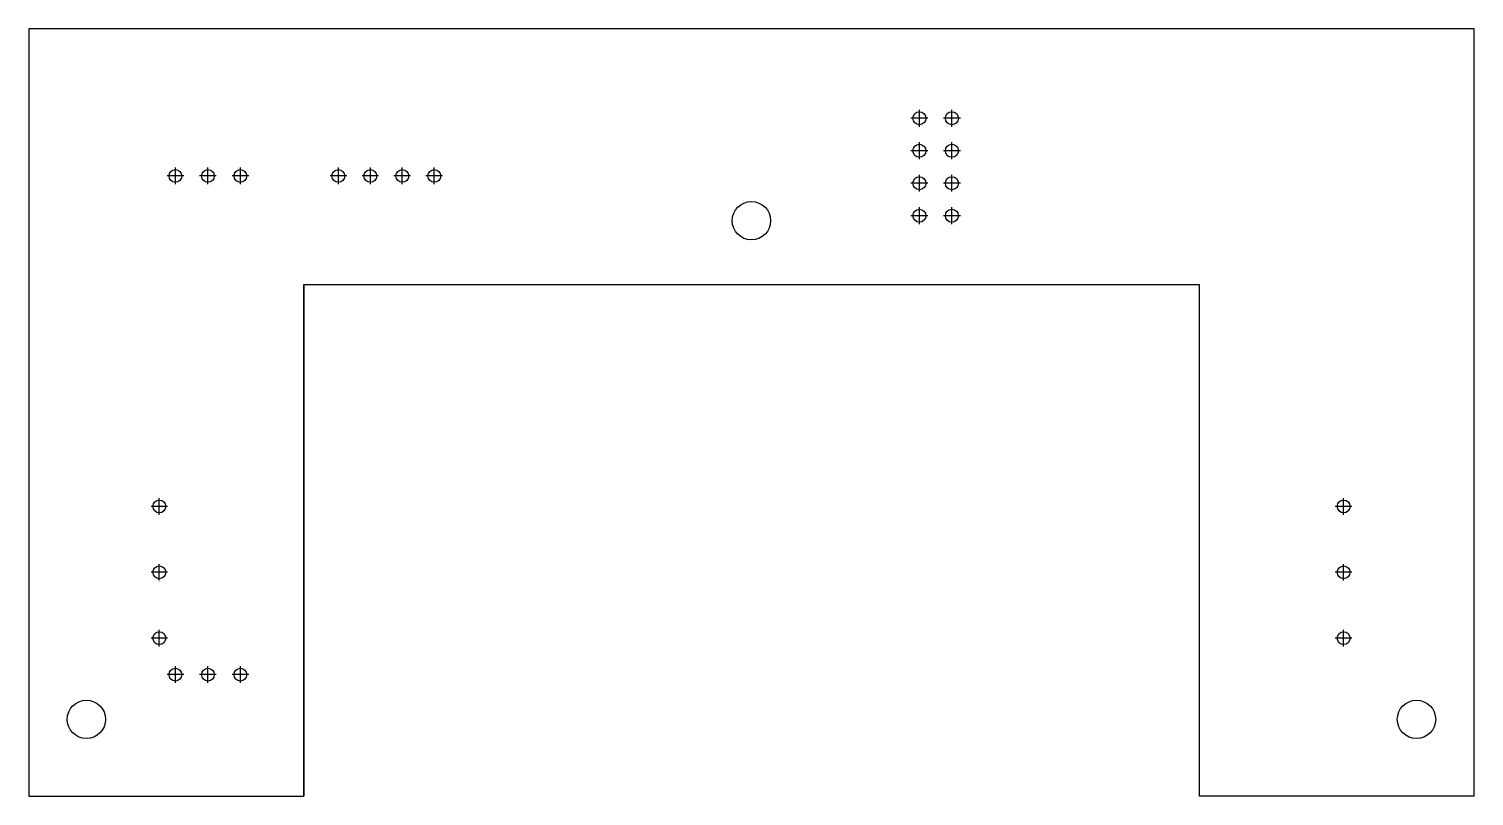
# Model space of a CAD drawing. Extents: x -58 to 55, y 142 to 202.
import ezdxf

# ---------------------------------------------------------------- set-up
doc = ezdxf.new("R2010")
doc.units = 0
doc.linetypes.add('DASHDOT', pattern=[18.5, 12, -3, 0.5, -3])
doc.layers.get('0').update_dxf_attribs({"linetype": 'CONTINUOUS'})

msp = doc.modelspace()

# ---------------------------------------------------------------- linework, layer by layer
at = {"color": 7}
for p, q in [((-57.77, 202.26), (-57.77, 142.26)), ((55.23, 202.26), (-57.77, 202.26)), ((55.23, 202.26), (-57.77, 202.26)), ((55.23, 142.26), (55.23, 202.26)), ((55.23, 142.26), (55.23, 202.26)), ((-36.27, 182.26), (-36.27, 142.26)), ((-36.27, 182.26), (33.73, 182.26)), ((-36.27, 142.26), (-36.27, 182.26)), ((33.73, 182.26), (33.73, 142.26)), ((-57.77, 142.26), (-36.27, 142.26)), ((55.23, 142.26), (33.73, 142.26))]:
    msp.add_line(p, q, dxfattribs=at)
at = {"color": 7, "linetype": 'DASHDOT'}
for p, q in [((11.86, 194.61), (11.86, 195.93)), ((14.4, 194.61), (14.4, 195.93)), ((12.53, 195.27), (11.2, 195.27)), ((15.07, 195.27), (13.74, 195.27)), ((11.86, 192.07), (11.86, 193.39)), ((14.4, 192.07), (14.4, 193.39)), ((12.53, 192.73), (11.2, 192.73)), ((15.07, 192.73), (13.74, 192.73)), ((-46.31, 190.11), (-46.31, 191.41)), ((-43.77, 190.11), (-43.77, 191.41)), ((-41.23, 190.11), (-41.23, 191.41)), ((-33.57, 190.11), (-33.57, 191.41)), ((-31.07, 190.11), (-31.07, 191.41)), ((-28.57, 190.11), (-28.57, 191.41)), ((-26.07, 190.11), (-26.07, 191.41)), ((-45.66, 190.76), (-46.96, 190.76)), ((-43.12, 190.76), (-44.42, 190.76)), ((-40.58, 190.76), (-41.88, 190.76)), ((-32.92, 190.76), (-34.22, 190.76)), ((-30.42, 190.76), (-31.72, 190.76)), ((-27.92, 190.76), (-29.22, 190.76)), ((-25.42, 190.76), (-26.72, 190.76)), ((12.53, 190.19), (11.2, 190.19)), ((11.86, 189.53), (11.86, 190.85)), ((15.07, 190.19), (13.74, 190.19)), ((14.4, 189.53), (14.4, 190.85)), ((12.53, 187.65), (11.2, 187.65)), ((11.86, 186.99), (11.86, 188.31)), ((15.07, 187.65), (13.74, 187.65)), ((14.4, 186.99), (14.4, 188.31)), ((-47.57, 164.26), (-47.57, 165.56)), ((45.03, 164.26), (45.03, 165.56)), ((-46.92, 164.91), (-48.22, 164.91)), ((45.68, 164.91), (44.38, 164.91)), ((-46.92, 159.76), (-48.22, 159.76)), ((-47.57, 159.11), (-47.57, 160.41)), ((45.68, 159.76), (44.38, 159.76)), ((45.03, 159.11), (45.03, 160.41)), ((-47.57, 153.96), (-47.57, 155.26)), ((45.03, 153.96), (45.03, 155.26)), ((-46.92, 154.61), (-48.22, 154.61)), ((45.68, 154.61), (44.38, 154.61)), ((-45.66, 151.76), (-46.96, 151.76)), ((-46.31, 151.11), (-46.31, 152.41)), ((-43.12, 151.76), (-44.42, 151.76)), ((-43.77, 151.11), (-43.77, 152.41)), ((-40.58, 151.76), (-41.88, 151.76)), ((-41.23, 151.11), (-41.23, 152.41))]:
    msp.add_line(p, q, dxfattribs=at)
at = {"color": 7}
for centre, radius in [((11.86, 195.27), 0.51), ((14.4, 195.27), 0.51), ((11.86, 192.73), 0.51), ((14.4, 192.73), 0.51), ((-46.31, 190.76), 0.5), ((-43.77, 190.76), 0.5), ((-41.23, 190.76), 0.5), ((-33.57, 190.76), 0.5), ((-31.07, 190.76), 0.5), ((-28.57, 190.76), 0.5), ((-26.07, 190.76), 0.5), ((11.86, 190.19), 0.51), ((14.4, 190.19), 0.51), ((-1.27, 187.26), 1.5), ((11.86, 187.65), 0.51), ((14.4, 187.65), 0.51), ((-47.57, 164.91), 0.5), ((45.03, 164.91), 0.5), ((-47.57, 159.76), 0.5), ((45.03, 159.76), 0.5), ((-47.57, 154.61), 0.5), ((45.03, 154.61), 0.5), ((-46.31, 151.76), 0.5), ((-43.77, 151.76), 0.5), ((-41.23, 151.76), 0.5), ((-53.27, 148.26), 1.5), ((50.73, 148.26), 1.5)]:
    msp.add_circle(centre, radius, dxfattribs=at)

doc.saveas('drawing.dxf')
